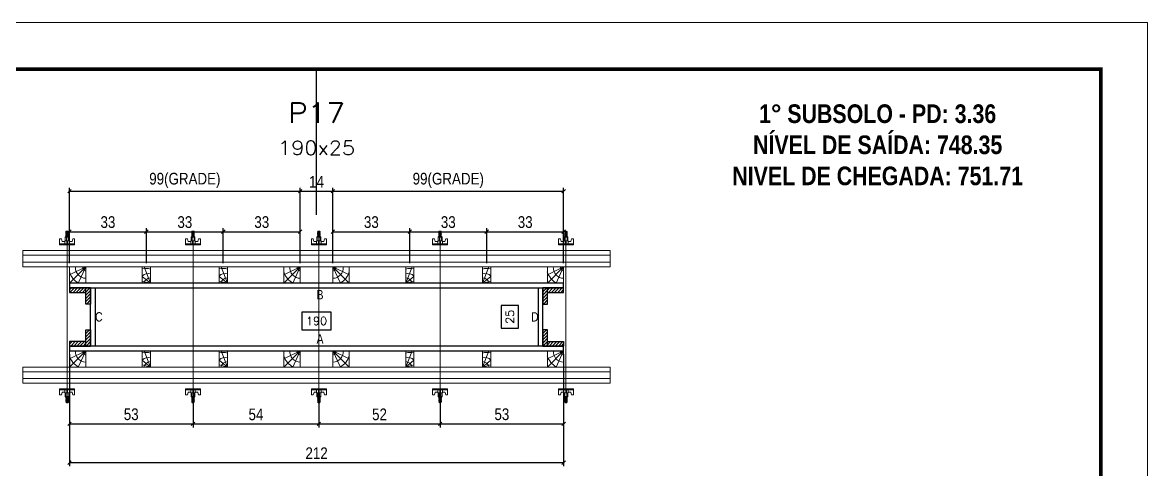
# Model space of a CAD drawing. Header units: millimetres. Extents: x 1945 to 8225, y 304 to 15137.
# Drawn here: x 7260 to 8225, y 6714 to 7097 of the extents above; entities that cross this region are included whole.
import ezdxf
from ezdxf.enums import TextEntityAlignment as Align

# ---------------------------------------------------------------- set-up
doc = ezdxf.new("R2010")
doc.units = ezdxf.units.MM
doc.linetypes.add('DASHED', pattern=[0.75, 0.5, -0.25])
doc.linetypes.add('HIDDEN', pattern=[0.375, 0.25, -0.125])
for name, color, linetype in [('COTA', 241, 'Continuous'), ('NOMENCLATURA', 7, 'Continuous'), ('Painéis', 200, 'Continuous'), ('PONTALETE', 7, 'Continuous'), ('SARRAFO', 251, 'Continuous'), ('Texto de Titulo', 7, 'Continuous'), ('Texto Qtd Sarr', 242, 'Continuous')]:
    doc.layers.add(name, color=color, linetype=linetype)
for name, color, linetype, lineweight in [('Folhas', 255, 'Continuous', 9), ('Hachura', 251, 'Continuous', 9), ('Madeira', 126, 'Continuous', 18), ('Perfil Metálico', 224, 'Continuous', 18), ('SARRAFO DE PRESSAO', 251, 'DASHED', 9), ('Texto Seção', 7, 'Continuous', 15)]:
    doc.layers.add(name, color=color, linetype=linetype, lineweight=lineweight)
doc.styles.add('COTA TECNICA 2X', font='techl___.ttf', dxfattribs={"height": 10})
doc.styles.add('ROMANC', font='techb___.ttf', dxfattribs={"height": 2.5})
doc.styles.add('ROMANS', font='romans.shx')
doc.styles.get("Standard").update_dxf_attribs({"font": 'arial.ttf'})
doc.dimstyles.new('cotax2', dxfattribs={"dimtxt": 10, "dimasz": 3, "dimexe": 3, "dimexo": 3, "dimgap": 3, "dimtad": 1, "dimdec": 1, "dimlfac": 0.5, "dimzin": 12, "dimdsep": 46, "dimtxsty": 'COTA TECNICA 2X', "dimblk1": 'OBLIQUE', "dimblk2": 'OBLIQUE', "dimsah": 1, "dimcen": 0.9, "dimclrd": 256, "dimclre": 256, "dimclrt": 256, "dimadec": 1, "dimazin": 3, "dimtfac": 1, "dimtdec": 1, "dimtmove": 2, "dimatfit": 3, "dimfxl": 1, "dimtolj": 1, "dimtzin": 12, "dimarcsym": 0})
doc.dimstyles.new('SECÇÃO 2', dxfattribs={"dimtxt": 7, "dimasz": 6, "dimexe": 0.18, "dimexo": 2, "dimgap": -4, "dimtad": 3, "dimdec": 1, "dimlfac": 0.5, "dimzin": 12, "dimdsep": 46, "dimtxsty": 'ROMANS', "dimblk": 'ARCHTICK', "dimcen": 0.09, "dimse1": 1, "dimse2": 1, "dimsd1": 1, "dimsd2": 1, "dimclrd": 180, "dimclre": 5, "dimclrt": 1, "dimadec": 0, "dimazin": 3, "dimtfac": 1, "dimtdec": 1, "dimtofl": 0, "dimtmove": 0, "dimatfit": 3, "dimldrblk": 'ARCHTICK', "dimfxl": 1, "dimtolj": 1, "dimtzin": 0, "dimarcsym": 0})
pattern_1 = [(46, (8987.44, 8976.8323), (-1.3703423, 1.3233242), [])]

# ---------------------------------------------------------------- blocks, each defined once
blk = doc.blocks.new('9999999999')
at = {"layer": 'Folhas'}
blk.add_lwpolyline([(98138.98, 34190.21), (99623.98, 34190.21), (99623.98, 35240.21), (98138.98, 35240.21)], close=True, dxfattribs=at)
at = {"layer": 'Folhas', "color": 30, "const_width": 3}
blk.add_lwpolyline([(98213.98, 34230.21), (99583.98, 34230.21), (99583.98, 35200.21), (98213.98, 35200.21)], close=True, dxfattribs=at)
blk = doc.blocks.new('_Oblique')
at = {"color": 0, "linetype": 'ByBlock', "lineweight": -2}
blk.add_line((-0.5, -0.5), (0.5, 0.5), dxfattribs=at)
blk = doc.blocks.new('*D1578')
at = {"layer": 'COTA', "linetype": 'Continuous', "lineweight": -2, "ltscale": 30, "transparency": 16777216}
for p, q in [((7300.44, 6812.63), (7300.44, 6716.63)), ((7724.44, 6812.63), (7724.44, 6716.63)), ((7300.44, 6719.63), (7724.44, 6719.63))]:
    blk.add_line(p, q, dxfattribs=at)
at = {"layer": 'Defpoints', "color": 0, "linetype": 'Continuous', "ltscale": 30, "transparency": 16777216}
for p in [(7300.44, 6815.63), (7724.44, 6815.63), (7724.44, 6719.63)]:
    blk.add_point(p, dxfattribs=at)
at = {"layer": 'COTA', "linetype": 'Continuous', "lineweight": -2, "ltscale": 30, "transparency": 16777216, "xscale": 3, "yscale": 3, "zscale": 3, "rotation": 180}
blk.add_blockref('_Oblique', (7300.44, 6719.63), dxfattribs=at)
at = {"layer": 'COTA', "linetype": 'Continuous', "lineweight": -2, "ltscale": 30, "transparency": 16777216, "xscale": 3, "yscale": 3, "zscale": 3}
blk.add_blockref('_Oblique', (7724.44, 6719.63), dxfattribs=at)
at = {"layer": 'COTA', "linetype": 'Continuous', "ltscale": 30, "transparency": 16777216, "insert": (7512.44, 6727.69), "char_height": 10, "attachment_point": 5, "style": 'COTA TECNICA 2X'}
blk.add_mtext('\\A1;212', dxfattribs=at)
blk = doc.blocks.new('*D1579')
at = {"layer": 'COTA', "color": 180, "lineweight": -2, "transparency": 16777216}
for p, q in [((7524.94, 6848.63), (7499.94, 6848.63)), ((7499.94, 6848.63), (7499.94, 6833.63)), ((7524.94, 6833.63), (7524.94, 6848.63)), ((7499.94, 6833.63), (7524.94, 6833.63))]:
    blk.add_line(p, q, dxfattribs=at)
at = {"layer": 'Defpoints', "color": 0, "transparency": 16777216}
for p in [(7702.44, 6829.63), (7322.44, 6819.63), (7702.44, 6819.63)]:
    blk.add_point(p, dxfattribs=at)
at = {"layer": 'COTA', "color": 1, "transparency": 16777216, "insert": (7512.44, 6841.13), "char_height": 7, "attachment_point": 5, "style": 'ROMANS'}
blk.add_mtext('\\A1;190', dxfattribs=at)
blk = doc.blocks.new('_ArchTick')
at = {"color": 0, "linetype": 'ByBlock', "const_width": 0.15}
blk.add_lwpolyline([(-0.5, -0.5), (0.5, 0.5)], dxfattribs=at)
blk = doc.blocks.new('B1A.E')
at = {"layer": 'Madeira', "linetype": 'ByBlock', "ltscale": 0.05}
for p, q in [((0, 7), (0, 0)), ((0, 7), (0, 0)), ((7, 7), (7, 0)), ((7, 7), (7, 0))]:
    blk.add_line(p, q, dxfattribs=at)
at = {"layer": 'Madeira', "ltscale": 0.05}
for p, q in [((0, 7), (7, 7)), ((7, 7), (0, 0)), ((7, 7), (0, 3.5)), ((7, 7), (3.77, 0)), ((7, 0), (0, 0))]:
    blk.add_line(p, q, dxfattribs=at)
for centre, radius, start, end in [((7.08, 6.57), 4.53, 174.4861, 268.9531), ((7.09, 6.61), 1.41, 163.7819, 266.2825), ((7.54, 7), 7.87, 196.5528, 242.8845)]:
    blk.add_arc(centre, radius, start, end, dxfattribs=at)
blk = doc.blocks.new('B1A.D')
at = {"layer": 'COTA', "linetype": 'ByBlock'}
blk.add_blockref('B1A.E', (-7, 0), dxfattribs=at)
blk = doc.blocks.new('MEIO PONTALETE')
at = {"layer": 'Madeira'}
for q in [(2.71, 7), (3.5, 2.88), (3.5, 0.87)]:
    blk.add_line((0, 0), q, dxfattribs=at)
blk.add_lwpolyline([(0, 0), (3.5, 0), (3.5, 7), (0, 7)], close=True, dxfattribs=at)
for centre, radius, start, end in [((2.04, 0.06), 6.23, 76.4499, 109.0913), ((1.09, 0.9), 3.19, 40.9063, 109.9847), ((-0.21, -0.78), 3.09, 14.6322, 86.0383)]:
    blk.add_arc(centre, radius, start, end, dxfattribs=at)
blk = doc.blocks.new('BLOCK 2')
at = {"layer": 'PONTALETE', "color": 1, "xscale": -2, "yscale": 2, "zscale": 2}
blk.add_blockref('MEIO PONTALETE', (131231.05, 34113.97), dxfattribs=at)
blk = doc.blocks.new('A2')
at = {"layer": 'COTA', "linetype": 'ByBlock'}
blk.add_blockref('BLOCK 2', (-131205.24, -34118.58), dxfattribs=at)
blk = doc.blocks.new('B2A')
at = {"layer": 'COTA', "linetype": 'ByBlock', "xscale": 10, "yscale": 10, "zscale": 10}
blk.add_blockref('A2', (-188.1, 46), dxfattribs=at)
blk = doc.blocks.new('B2A.E')
at = {"layer": 'COTA', "linetype": 'ByBlock', "xscale": 0.05000874370170691, "yscale": 0.05000874370170691, "zscale": 0.05000874370170691}
blk.add_blockref('B2A', (0, 0), dxfattribs=at)
blk = doc.blocks.new('B1B.E')
at = {"layer": 'Madeira', "linetype": 'ByBlock', "ltscale": 0.05}
for p, q in [((0, 0), (0, -7)), ((0, 0), (0, -7)), ((7, 0), (7, -7)), ((7, 0), (7, -7))]:
    blk.add_line(p, q, dxfattribs=at)
at = {"layer": 'Madeira', "ltscale": 0.05}
for p, q in [((0, 0), (7, 0)), ((7, 0), (0, -7)), ((7, 0), (0, -3.5)), ((7, 0), (3.77, -7)), ((7, -7), (0, -7))]:
    blk.add_line(p, q, dxfattribs=at)
for centre, radius, start, end in [((7.08, -0.43), 4.53, 174.4861, 268.9531), ((7.09, -0.39), 1.41, 163.7819, 266.2825), ((7.54, 0), 7.87, 196.5528, 242.8845)]:
    blk.add_arc(centre, radius, start, end, dxfattribs=at)
blk = doc.blocks.new('B1B.D')
at = {"layer": 'Madeira', "linetype": 'ByBlock', "ltscale": 0.05}
for p, q in [((-7, 0), (-7, -7)), ((-7, 0), (-7, -7)), ((0, 0), (0, -7)), ((0, 0), (0, -7))]:
    blk.add_line(p, q, dxfattribs=at)
at = {"layer": 'Madeira', "ltscale": 0.05}
for p, q in [((-7, 0), (0, 0)), ((0, 0), (-7, -7)), ((0, 0), (-7, -3.5)), ((0, 0), (-3.23, -7)), ((0, -7), (-7, -7))]:
    blk.add_line(p, q, dxfattribs=at)
for centre, radius, start, end in [((0.54, 0), 7.87, 196.5528, 242.8845), ((0.08, -0.44), 4.53, 174.4861, 268.9531), ((0.09, -0.39), 1.41, 163.7819, 266.2825)]:
    blk.add_arc(centre, radius, start, end, dxfattribs=at)
blk = doc.blocks.new('*D1590')
at = {"layer": 'COTA', "linetype": 'Continuous', "lineweight": -2, "ltscale": 30, "transparency": 16777216}
for p, q in [((7300.44, 6895.43), (7300.44, 6955.43)), ((7300.44, 6952.43), (7498.44, 6952.43)), ((7498.44, 6890.63), (7498.44, 6955.43))]:
    blk.add_line(p, q, dxfattribs=at)
at = {"layer": 'Defpoints', "color": 0, "linetype": 'Continuous', "ltscale": 30, "transparency": 16777216}
for p in [(7498.44, 6952.43), (7300.44, 6892.43), (7498.44, 6887.63)]:
    blk.add_point(p, dxfattribs=at)
at = {"layer": 'COTA', "linetype": 'Continuous', "lineweight": -2, "ltscale": 30, "transparency": 16777216, "xscale": 3, "yscale": 3, "zscale": 3, "rotation": 180}
blk.add_blockref('_Oblique', (7300.44, 6952.43), dxfattribs=at)
at = {"layer": 'COTA', "linetype": 'Continuous', "lineweight": -2, "ltscale": 30, "transparency": 16777216, "xscale": 3, "yscale": 3, "zscale": 3}
blk.add_blockref('_Oblique', (7498.44, 6952.43), dxfattribs=at)
at = {"layer": 'COTA', "linetype": 'Continuous', "ltscale": 30, "transparency": 16777216, "insert": (7399.44, 6961.65), "char_height": 10, "attachment_point": 5, "style": 'COTA TECNICA 2X'}
blk.add_mtext('\\A1;99(GRADE)', dxfattribs=at)
blk = doc.blocks.new('B2B.E')
at = {"layer": 'COTA', "linetype": 'ByBlock'}
blk.add_blockref('B2A.E', (0, -7), dxfattribs=at)
blk = doc.blocks.new('*D1591')
at = {"layer": 'COTA', "linetype": 'Continuous', "lineweight": -2, "ltscale": 30, "transparency": 16777216}
for p, q in [((7300.44, 6890.63), (7300.44, 6920.63)), ((7366.44, 6890.63), (7366.44, 6920.63)), ((7300.44, 6917.63), (7366.44, 6917.63))]:
    blk.add_line(p, q, dxfattribs=at)
at = {"layer": 'Defpoints', "color": 0, "linetype": 'Continuous', "ltscale": 30, "transparency": 16777216}
for p in [(7366.44, 6917.63), (7300.44, 6887.63), (7366.44, 6887.63)]:
    blk.add_point(p, dxfattribs=at)
at = {"layer": 'COTA', "linetype": 'Continuous', "lineweight": -2, "ltscale": 30, "transparency": 16777216, "xscale": 3, "yscale": 3, "zscale": 3, "rotation": 180}
blk.add_blockref('_Oblique', (7300.44, 6917.63), dxfattribs=at)
at = {"layer": 'COTA', "linetype": 'Continuous', "lineweight": -2, "ltscale": 30, "transparency": 16777216, "xscale": 3, "yscale": 3, "zscale": 3}
blk.add_blockref('_Oblique', (7366.44, 6917.63), dxfattribs=at)
at = {"layer": 'COTA', "linetype": 'Continuous', "ltscale": 30, "transparency": 16777216, "insert": (7333.44, 6925.85), "char_height": 10, "attachment_point": 5, "style": 'COTA TECNICA 2X'}
blk.add_mtext('\\A1;33', dxfattribs=at)
blk = doc.blocks.new('*D1592')
at = {"layer": 'COTA', "linetype": 'Continuous', "lineweight": -2, "ltscale": 30, "transparency": 16777216}
for p, q in [((7366.44, 6890.63), (7366.44, 6920.63)), ((7432.44, 6890.63), (7432.44, 6920.63)), ((7366.44, 6917.63), (7432.44, 6917.63))]:
    blk.add_line(p, q, dxfattribs=at)
at = {"layer": 'Defpoints', "color": 0, "linetype": 'Continuous', "ltscale": 30, "transparency": 16777216}
for p in [(7432.44, 6917.63), (7366.44, 6887.63), (7432.44, 6887.63)]:
    blk.add_point(p, dxfattribs=at)
at = {"layer": 'COTA', "linetype": 'Continuous', "lineweight": -2, "ltscale": 30, "transparency": 16777216, "xscale": 3, "yscale": 3, "zscale": 3, "rotation": 180}
blk.add_blockref('_Oblique', (7366.44, 6917.63), dxfattribs=at)
at = {"layer": 'COTA', "linetype": 'Continuous', "lineweight": -2, "ltscale": 30, "transparency": 16777216, "xscale": 3, "yscale": 3, "zscale": 3}
blk.add_blockref('_Oblique', (7432.44, 6917.63), dxfattribs=at)
at = {"layer": 'COTA', "linetype": 'Continuous', "ltscale": 30, "transparency": 16777216, "insert": (7399.44, 6925.85), "char_height": 10, "attachment_point": 5, "style": 'COTA TECNICA 2X'}
blk.add_mtext('\\A1;33', dxfattribs=at)
blk = doc.blocks.new('*D1593')
at = {"layer": 'COTA', "linetype": 'Continuous', "lineweight": -2, "ltscale": 30, "transparency": 16777216}
for p, q in [((7498.44, 6890.63), (7498.44, 6955.43)), ((7498.44, 6952.43), (7526.44, 6952.43)), ((7526.44, 6890.63), (7526.44, 6955.43))]:
    blk.add_line(p, q, dxfattribs=at)
at = {"layer": 'Defpoints', "color": 0, "linetype": 'Continuous', "ltscale": 30, "transparency": 16777216}
for p in [(7526.44, 6952.43), (7498.44, 6887.63), (7526.44, 6887.63)]:
    blk.add_point(p, dxfattribs=at)
at = {"layer": 'COTA', "linetype": 'Continuous', "lineweight": -2, "ltscale": 30, "transparency": 16777216, "xscale": 3, "yscale": 3, "zscale": 3, "rotation": 180}
blk.add_blockref('_Oblique', (7498.44, 6952.43), dxfattribs=at)
at = {"layer": 'COTA', "linetype": 'Continuous', "lineweight": -2, "ltscale": 30, "transparency": 16777216, "xscale": 3, "yscale": 3, "zscale": 3}
blk.add_blockref('_Oblique', (7526.44, 6952.43), dxfattribs=at)
at = {"layer": 'COTA', "linetype": 'Continuous', "ltscale": 30, "transparency": 16777216, "insert": (7512.44, 6960.51), "char_height": 10, "attachment_point": 5, "style": 'COTA TECNICA 2X'}
blk.add_mtext('\\A1;14', dxfattribs=at)
blk = doc.blocks.new('*D1594')
at = {"layer": 'COTA', "linetype": 'Continuous', "lineweight": -2, "ltscale": 30, "transparency": 16777216}
for p, q in [((7526.44, 6890.63), (7526.44, 6955.43)), ((7526.44, 6952.43), (7724.44, 6952.43)), ((7724.44, 6895.43), (7724.44, 6955.43))]:
    blk.add_line(p, q, dxfattribs=at)
at = {"layer": 'Defpoints', "color": 0, "linetype": 'Continuous', "ltscale": 30, "transparency": 16777216}
for p in [(7724.44, 6952.43), (7724.44, 6892.43), (7526.44, 6887.63)]:
    blk.add_point(p, dxfattribs=at)
at = {"layer": 'COTA', "linetype": 'Continuous', "lineweight": -2, "ltscale": 30, "transparency": 16777216, "xscale": 3, "yscale": 3, "zscale": 3, "rotation": 180}
blk.add_blockref('_Oblique', (7526.44, 6952.43), dxfattribs=at)
at = {"layer": 'COTA', "linetype": 'Continuous', "lineweight": -2, "ltscale": 30, "transparency": 16777216, "xscale": 3, "yscale": 3, "zscale": 3}
blk.add_blockref('_Oblique', (7724.44, 6952.43), dxfattribs=at)
at = {"layer": 'COTA', "linetype": 'Continuous', "ltscale": 30, "transparency": 16777216, "insert": (7625.44, 6961.65), "char_height": 10, "attachment_point": 5, "style": 'COTA TECNICA 2X'}
blk.add_mtext('\\A1;99(GRADE)', dxfattribs=at)
blk = doc.blocks.new('C')
at = {"layer": 'Hachura', "color": 0}
for p, q in [((0, 3.22), (0, -3.22)), ((0.45, 3.22), (0, 3.22)), ((0.46, 3.16), (0, 3.16)), ((0.46, 3.05), (0, 3.05)), ((0.46, 2.88), (0, 2.88)), ((0, 2.75), (0, -1.16)), ((0.46, 2.65), (0, 2.65)), ((0.46, 2.23), (0, 2.23)), ((0.46, 1.51), (0, 1.51)), ((0.39, 0.49), (0.17, 0.49)), ((0.45, -3.23), (0.45, 3.22)), ((0.45, 3.22), (2.58, 3.22)), ((1.74, 0.97), (0.45, 0.97)), ((1.45, 0.1), (0.45, 0.1)), ((1.35, 1.94), (1.35, 0.96)), ((2.58, 2.39), (1.47, 2.09)), ((1.74, -0.97), (1.74, 0.97)), ((1.74, 0.97), (1.74, 0.84)), ((1.74, 0.97), (1.74, 0.84)), ((1.74, 0.84), (3.35, 0.84)), ((3.35, 0.45), (1.74, 0.45)), ((2.58, 3.22), (2.58, 2.39)), ((3.32, 0.84), (3.32, -0.84)), ((3.35, 0.84), (3.35, -0.84)), ((3.68, 0.45), (3.35, 0.45)), ((3.84, -0.52), (3.35, 0.45)), ((3.35, 0.06), (3.67, -0.57)), ((3.68, 0.45), (4.16, -0.52)), ((3.72, 0.5), (4.25, -0.57)), ((4.37, -0.55), (3.83, 0.53)), ((4.15, 0.45), (3.93, 0.45)), ((4.42, -0.52), (3.93, 0.45)), ((4.15, 0.45), (4.26, 0.45)), ((4.26, 0.45), (4.74, -0.52)), ((4.3, 0.5), (4.83, -0.57)), ((4.95, -0.55), (4.41, 0.53)), ((4.51, 0.45), (4.84, 0.45)), ((5, -0.52), (4.51, 0.45)), ((4.84, 0.45), (5.32, -0.52)), ((4.88, 0.5), (5.41, -0.57)), ((5.53, -0.55), (4.99, 0.53)), ((5.58, -0.52), (5.09, 0.45)), ((5.42, 0.45), (5.09, 0.45)), ((5.58, -0.52), (5.09, 0.45)), ((5.42, 0.45), (5.74, -0.19)), ((5.46, 0.5), (5.74, -0.07)), ((5.74, 0.19), (5.57, 0.53)), ((5.74, 0.32), (5.68, 0.45)), ((5.68, 0.45), (5.74, 0.45)), ((5.74, 0.45), (5.9, 0.29)), ((5.74, 0.45), (5.74, -0.52)), ((5.9, -0.36), (5.9, 0.29)), ((0.45, 0), (0, 0)), ((0.46, -1.52), (0, -1.52)), ((0.46, -2.23), (0, -2.23)), ((0.46, -2.65), (0, -2.65)), ((0.46, -2.88), (0, -2.88)), ((0.46, -3.05), (0, -3.05)), ((0.46, -3.16), (0, -3.16)), ((0, -3.22), (2.57, -3.22)), ((0.08, -0.48), (0.29, -0.48)), ((0.29, -0.48), (0.4, -0.48)), ((0.45, 0), (0.45, -0.97)), ((0.45, -0.16), (1.45, -0.16)), ((0.45, -0.65), (0.45, -0.32)), ((0.45, -3.23), (0.45, -0.65)), ((0.45, -0.97), (1.74, -0.97)), ((1.35, -1.94), (1.35, -0.97)), ((2.58, -2.39), (1.47, -2.1)), ((3.35, -0.32), (1.74, -0.32)), ((3.35, -0.84), (1.74, -0.84)), ((2.58, -3.23), (2.58, -2.39)), ((3.35, -0.07), (3.58, -0.52)), ((3.35, -0.52), (3.58, -0.52)), ((3.84, -0.52), (4.16, -0.52)), ((4.42, -0.52), (4.74, -0.52)), ((4.63, -0.52), (4.74, -0.52)), ((5, -0.52), (5.32, -0.52)), ((5.58, -0.52), (5.74, -0.52)), ((5.74, -0.52), (5.9, -0.36)), ((5.74, -0.52), (5.74, -0.52))]:
    blk.add_line(p, q, dxfattribs=at)
for centre, radius, start, end in [((1.52, 1.94), 0.161, 104.7436, 180), ((1.44, -0.03), 0.129, 272.695, 87.305), ((3.81, 0.39), 0.143, 25.5688, 154.4312), ((4.39, 0.39), 0.143, 25.5688, 154.4312), ((4.97, 0.39), 0.143, 25.5688, 154.4312), ((5.55, 0.39), 0.143, 25.5688, 154.4312), ((0.17, -0.37), 0.174, 221.744, 317.8592), ((1.52, -1.94), 0.161, 180, 255.2564), ((3.71, -0.4), 0.174, 222.1408, 318.256), ((4.29, -0.4), 0.174, 222.1408, 318.256), ((4.87, -0.4), 0.174, 222.1408, 318.256), ((5.45, -0.4), 0.174, 222.1408, 318.256), ((5.61, -0.4), 0.174, 317.8592, 318.256)]:
    blk.add_arc(centre, radius, start, end, dxfattribs=at)
blk = doc.blocks.new('PAR.CIM')
at = {"layer": 'Hachura', "linetype": 'Continuous', "xscale": -1, "rotation": 270}
blk.add_blockref('C', (0, 0), dxfattribs=at)
blk = doc.blocks.new('PAR.BAI')
at = {"layer": 'Hachura', "linetype": 'Continuous', "xscale": -1, "rotation": 90}
blk.add_blockref('C', (0, 0), dxfattribs=at)
blk = doc.blocks.new('*D1595')
at = {"layer": 'COTA', "linetype": 'Continuous', "lineweight": -2, "ltscale": 30, "transparency": 16777216}
for p, q in [((7300.44, 6781.92), (7300.44, 6749.83)), ((7406.44, 6779.83), (7406.44, 6749.83)), ((7300.44, 6752.83), (7406.44, 6752.83))]:
    blk.add_line(p, q, dxfattribs=at)
at = {"layer": 'Defpoints', "color": 0, "linetype": 'Continuous', "ltscale": 30, "transparency": 16777216}
for p in [(7300.44, 6784.92), (7406.44, 6782.83), (7406.44, 6752.83)]:
    blk.add_point(p, dxfattribs=at)
at = {"layer": 'COTA', "linetype": 'Continuous', "lineweight": -2, "ltscale": 30, "transparency": 16777216, "xscale": 3, "yscale": 3, "zscale": 3, "rotation": 180}
blk.add_blockref('_Oblique', (7300.44, 6752.83), dxfattribs=at)
at = {"layer": 'COTA', "linetype": 'Continuous', "lineweight": -2, "ltscale": 30, "transparency": 16777216, "xscale": 3, "yscale": 3, "zscale": 3}
blk.add_blockref('_Oblique', (7406.44, 6752.83), dxfattribs=at)
at = {"layer": 'COTA', "linetype": 'Continuous', "ltscale": 30, "transparency": 16777216, "insert": (7353.44, 6761.05), "char_height": 10, "attachment_point": 5, "style": 'COTA TECNICA 2X'}
blk.add_mtext('\\A1;53', dxfattribs=at)
blk = doc.blocks.new('*D1596')
at = {"layer": 'COTA', "linetype": 'Continuous', "lineweight": -2, "ltscale": 30, "transparency": 16777216}
for p, q in [((7406.44, 6779.83), (7406.44, 6749.83)), ((7514.44, 6779.83), (7514.44, 6749.83)), ((7406.44, 6752.83), (7514.44, 6752.83))]:
    blk.add_line(p, q, dxfattribs=at)
at = {"layer": 'Defpoints', "color": 0, "linetype": 'Continuous', "ltscale": 30, "transparency": 16777216}
for p in [(7406.44, 6782.83), (7514.44, 6782.83), (7514.44, 6752.83)]:
    blk.add_point(p, dxfattribs=at)
at = {"layer": 'COTA', "linetype": 'Continuous', "lineweight": -2, "ltscale": 30, "transparency": 16777216, "xscale": 3, "yscale": 3, "zscale": 3, "rotation": 180}
blk.add_blockref('_Oblique', (7406.44, 6752.83), dxfattribs=at)
at = {"layer": 'COTA', "linetype": 'Continuous', "lineweight": -2, "ltscale": 30, "transparency": 16777216, "xscale": 3, "yscale": 3, "zscale": 3}
blk.add_blockref('_Oblique', (7514.44, 6752.83), dxfattribs=at)
at = {"layer": 'COTA', "linetype": 'Continuous', "ltscale": 30, "transparency": 16777216, "insert": (7460.44, 6760.94), "char_height": 10, "attachment_point": 5, "style": 'COTA TECNICA 2X'}
blk.add_mtext('\\A1;54', dxfattribs=at)
blk = doc.blocks.new('*D1597')
at = {"layer": 'COTA', "linetype": 'Continuous', "lineweight": -2, "ltscale": 30, "transparency": 16777216}
for p, q in [((7514.44, 6779.83), (7514.44, 6749.83)), ((7618.44, 6779.83), (7618.44, 6749.83)), ((7514.44, 6752.83), (7618.44, 6752.83))]:
    blk.add_line(p, q, dxfattribs=at)
at = {"layer": 'Defpoints', "color": 0, "linetype": 'Continuous', "ltscale": 30, "transparency": 16777216}
for p in [(7514.44, 6782.83), (7618.44, 6782.83), (7618.44, 6752.83)]:
    blk.add_point(p, dxfattribs=at)
at = {"layer": 'COTA', "linetype": 'Continuous', "lineweight": -2, "ltscale": 30, "transparency": 16777216, "xscale": 3, "yscale": 3, "zscale": 3, "rotation": 180}
blk.add_blockref('_Oblique', (7514.44, 6752.83), dxfattribs=at)
at = {"layer": 'COTA', "linetype": 'Continuous', "lineweight": -2, "ltscale": 30, "transparency": 16777216, "xscale": 3, "yscale": 3, "zscale": 3}
blk.add_blockref('_Oblique', (7618.44, 6752.83), dxfattribs=at)
at = {"layer": 'COTA', "linetype": 'Continuous', "ltscale": 30, "transparency": 16777216, "insert": (7566.44, 6760.94), "char_height": 10, "attachment_point": 5, "style": 'COTA TECNICA 2X'}
blk.add_mtext('\\A1;52', dxfattribs=at)
blk = doc.blocks.new('*D1598')
at = {"layer": 'COTA', "linetype": 'Continuous', "lineweight": -2, "ltscale": 30, "transparency": 16777216}
for p, q in [((7618.44, 6779.83), (7618.44, 6749.83)), ((7724.44, 6782.18), (7724.44, 6749.83)), ((7618.44, 6752.83), (7724.44, 6752.83))]:
    blk.add_line(p, q, dxfattribs=at)
at = {"layer": 'Defpoints', "color": 0, "linetype": 'Continuous', "ltscale": 30, "transparency": 16777216}
for p in [(7618.44, 6782.83), (7724.44, 6785.18), (7724.44, 6752.83)]:
    blk.add_point(p, dxfattribs=at)
at = {"layer": 'COTA', "linetype": 'Continuous', "lineweight": -2, "ltscale": 30, "transparency": 16777216, "xscale": 3, "yscale": 3, "zscale": 3, "rotation": 180}
blk.add_blockref('_Oblique', (7618.44, 6752.83), dxfattribs=at)
at = {"layer": 'COTA', "linetype": 'Continuous', "lineweight": -2, "ltscale": 30, "transparency": 16777216, "xscale": 3, "yscale": 3, "zscale": 3}
blk.add_blockref('_Oblique', (7724.44, 6752.83), dxfattribs=at)
at = {"layer": 'COTA', "linetype": 'Continuous', "ltscale": 30, "transparency": 16777216, "insert": (7671.44, 6761.05), "char_height": 10, "attachment_point": 5, "style": 'COTA TECNICA 2X'}
blk.add_mtext('\\A1;53', dxfattribs=at)
blk = doc.blocks.new('*D1265')
at = {"layer": 'COTA', "color": 180, "lineweight": -2, "transparency": 16777216}
for p, q in [((7685.81, 6854.3), (7670.81, 6854.3)), ((7670.81, 6854.3), (7670.81, 6834.97)), ((7685.81, 6834.97), (7685.81, 6854.3)), ((7670.81, 6834.97), (7685.81, 6834.97))]:
    blk.add_line(p, q, dxfattribs=at)
at = {"layer": 'Defpoints', "color": 0, "transparency": 16777216}
for p in [(7689.81, 6869.63), (7702.44, 6869.63), (7702.44, 6819.63)]:
    blk.add_point(p, dxfattribs=at)
at = {"layer": 'COTA', "color": 1, "transparency": 16777216, "insert": (7678.31, 6844.63), "char_height": 7, "attachment_point": 5, "rotation": 90, "style": 'ROMANS'}
blk.add_mtext('\\A1;25', dxfattribs=at)
blk = doc.blocks.new('titulo1')
at = {"layer": 'Defpoints', "color": 252, "linetype": 'HIDDEN', "ltscale": 2}
blk.add_line((0, 0), (0, 125), dxfattribs=at)
at = {"layer": 'Defpoints', "style": 'ROMANS', "oblique": 15}
blk.add_attdef('FOLHA', text='', height=10, dxfattribs=at).set_placement((0, 15.58), align=Align.MIDDLE_CENTER)
at = {"layer": 'Texto Qtd Sarr', "color": 3, "style": 'ROMANS', "oblique": 15}
for tag, height, p in [('TITULO', 17, (0, 71.45)), ('SEÇÃO', 12, (0, 41.55))]:
    blk.add_attdef(tag, text='', height=height, dxfattribs=at).set_placement(p, align=Align.MIDDLE_CENTER)
blk = doc.blocks.new('*D1887')
at = {"layer": 'COTA', "linetype": 'Continuous', "lineweight": -2, "ltscale": 30, "transparency": 16777216}
for p, q in [((7432.44, 6890.63), (7432.44, 6920.63)), ((7498.44, 6890.63), (7498.44, 6920.63)), ((7432.44, 6917.63), (7498.44, 6917.63))]:
    blk.add_line(p, q, dxfattribs=at)
at = {"layer": 'Defpoints', "color": 0, "linetype": 'Continuous', "ltscale": 30, "transparency": 16777216}
for p in [(7498.44, 6917.63), (7432.44, 6887.63), (7498.44, 6887.63)]:
    blk.add_point(p, dxfattribs=at)
at = {"layer": 'COTA', "linetype": 'Continuous', "lineweight": -2, "ltscale": 30, "transparency": 16777216, "xscale": 3, "yscale": 3, "zscale": 3, "rotation": 180}
blk.add_blockref('_Oblique', (7432.44, 6917.63), dxfattribs=at)
at = {"layer": 'COTA', "linetype": 'Continuous', "lineweight": -2, "ltscale": 30, "transparency": 16777216, "xscale": 3, "yscale": 3, "zscale": 3}
blk.add_blockref('_Oblique', (7498.44, 6917.63), dxfattribs=at)
at = {"layer": 'COTA', "linetype": 'Continuous', "ltscale": 30, "transparency": 16777216, "insert": (7465.44, 6925.85), "char_height": 10, "attachment_point": 5, "style": 'COTA TECNICA 2X'}
blk.add_mtext('\\A1;33', dxfattribs=at)
blk = doc.blocks.new('*D1888')
at = {"layer": 'COTA', "linetype": 'Continuous', "lineweight": -2, "ltscale": 30, "transparency": 16777216}
for p, q in [((7526.44, 6890.63), (7526.44, 6920.63)), ((7592.44, 6890.63), (7592.44, 6920.63)), ((7526.44, 6917.63), (7592.44, 6917.63))]:
    blk.add_line(p, q, dxfattribs=at)
at = {"layer": 'Defpoints', "color": 0, "linetype": 'Continuous', "ltscale": 30, "transparency": 16777216}
for p in [(7592.44, 6917.63), (7526.44, 6887.63), (7592.44, 6887.63)]:
    blk.add_point(p, dxfattribs=at)
at = {"layer": 'COTA', "linetype": 'Continuous', "lineweight": -2, "ltscale": 30, "transparency": 16777216, "xscale": 3, "yscale": 3, "zscale": 3, "rotation": 180}
blk.add_blockref('_Oblique', (7526.44, 6917.63), dxfattribs=at)
at = {"layer": 'COTA', "linetype": 'Continuous', "lineweight": -2, "ltscale": 30, "transparency": 16777216, "xscale": 3, "yscale": 3, "zscale": 3}
blk.add_blockref('_Oblique', (7592.44, 6917.63), dxfattribs=at)
at = {"layer": 'COTA', "linetype": 'Continuous', "ltscale": 30, "transparency": 16777216, "insert": (7559.44, 6925.85), "char_height": 10, "attachment_point": 5, "style": 'COTA TECNICA 2X'}
blk.add_mtext('\\A1;33', dxfattribs=at)
blk = doc.blocks.new('*D1889')
at = {"layer": 'COTA', "linetype": 'Continuous', "lineweight": -2, "ltscale": 30, "transparency": 16777216}
for p, q in [((7592.44, 6890.63), (7592.44, 6920.63)), ((7658.44, 6890.63), (7658.44, 6920.63)), ((7592.44, 6917.63), (7658.44, 6917.63))]:
    blk.add_line(p, q, dxfattribs=at)
at = {"layer": 'Defpoints', "color": 0, "linetype": 'Continuous', "ltscale": 30, "transparency": 16777216}
for p in [(7658.44, 6917.63), (7592.44, 6887.63), (7658.44, 6887.63)]:
    blk.add_point(p, dxfattribs=at)
at = {"layer": 'COTA', "linetype": 'Continuous', "lineweight": -2, "ltscale": 30, "transparency": 16777216, "xscale": 3, "yscale": 3, "zscale": 3, "rotation": 180}
blk.add_blockref('_Oblique', (7592.44, 6917.63), dxfattribs=at)
at = {"layer": 'COTA', "linetype": 'Continuous', "lineweight": -2, "ltscale": 30, "transparency": 16777216, "xscale": 3, "yscale": 3, "zscale": 3}
blk.add_blockref('_Oblique', (7658.44, 6917.63), dxfattribs=at)
at = {"layer": 'COTA', "linetype": 'Continuous', "ltscale": 30, "transparency": 16777216, "insert": (7625.44, 6925.85), "char_height": 10, "attachment_point": 5, "style": 'COTA TECNICA 2X'}
blk.add_mtext('\\A1;33', dxfattribs=at)
blk = doc.blocks.new('*D1890')
at = {"layer": 'COTA', "linetype": 'Continuous', "lineweight": -2, "ltscale": 30, "transparency": 16777216}
for p, q in [((7658.44, 6890.63), (7658.44, 6920.63)), ((7724.44, 6890.63), (7724.44, 6920.63)), ((7658.44, 6917.63), (7724.44, 6917.63))]:
    blk.add_line(p, q, dxfattribs=at)
at = {"layer": 'Defpoints', "color": 0, "linetype": 'Continuous', "ltscale": 30, "transparency": 16777216}
for p in [(7724.44, 6917.63), (7658.44, 6887.63), (7724.44, 6887.63)]:
    blk.add_point(p, dxfattribs=at)
at = {"layer": 'COTA', "linetype": 'Continuous', "lineweight": -2, "ltscale": 30, "transparency": 16777216, "xscale": 3, "yscale": 3, "zscale": 3, "rotation": 180}
blk.add_blockref('_Oblique', (7658.44, 6917.63), dxfattribs=at)
at = {"layer": 'COTA', "linetype": 'Continuous', "lineweight": -2, "ltscale": 30, "transparency": 16777216, "xscale": 3, "yscale": 3, "zscale": 3}
blk.add_blockref('_Oblique', (7724.44, 6917.63), dxfattribs=at)
at = {"layer": 'COTA', "linetype": 'Continuous', "ltscale": 30, "transparency": 16777216, "insert": (7691.44, 6925.85), "char_height": 10, "attachment_point": 5, "style": 'COTA TECNICA 2X'}
blk.add_mtext('\\A1;33', dxfattribs=at)

msp = doc.modelspace()

# ---------------------------------------------------------------- hatches: boundary and pattern name
at = {"layer": 'SARRAFO', "linetype": 'Continuous', "ltscale": 30}
h = msp.add_hatch(dxfattribs=at)
h.set_pattern_fill('ANSI31', color=256, scale=0.6, angle=1)
h.set_pattern_definition(pattern_1)
h.paths.add_polyline_path([(7314.44, 6869.63), (7300.44, 6869.63), (7300.44, 6865.63), (7314.44, 6865.63)])
h = msp.add_hatch(dxfattribs=at)
h.set_pattern_fill('ANSI31', color=256, scale=0.6, angle=1)
h.set_pattern_definition(pattern_1)
h.paths.add_polyline_path([(7318.44, 6869.63), (7314.44, 6869.63), (7314.44, 6855.63), (7318.44, 6855.63)])
h = msp.add_hatch(dxfattribs=at)
h.set_pattern_fill('ANSI31', color=256, scale=0.6, angle=1)
h.set_pattern_definition(pattern_1)
h.paths.add_polyline_path([(7710.44, 6869.63), (7706.44, 6869.63), (7706.44, 6855.63), (7710.44, 6855.63)])
h = msp.add_hatch(dxfattribs=at)
h.set_pattern_fill('ANSI31', color=256, scale=0.6, angle=1)
h.set_pattern_definition(pattern_1)
h.paths.add_polyline_path([(7724.44, 6869.63), (7710.44, 6869.63), (7710.44, 6865.63), (7724.44, 6865.63)])
h = msp.add_hatch(dxfattribs=at)
h.set_pattern_fill('ANSI31', color=256, scale=0.6, angle=1)
h.set_pattern_definition(pattern_1)
h.paths.add_polyline_path([(7318.44, 6833.63), (7314.44, 6833.63), (7314.44, 6819.63), (7318.44, 6819.63)])
h = msp.add_hatch(dxfattribs=at)
h.set_pattern_fill('ANSI31', color=256, scale=0.6, angle=1)
h.set_pattern_definition(pattern_1)
h.paths.add_polyline_path([(7710.44, 6833.63), (7706.44, 6833.63), (7706.44, 6819.63), (7710.44, 6819.63)])
h = msp.add_hatch(dxfattribs=at)
h.set_pattern_fill('ANSI31', color=256, scale=0.6, angle=1)
h.set_pattern_definition(pattern_1)
h.paths.add_polyline_path([(7314.44, 6823.63), (7300.44, 6823.63), (7300.44, 6819.63), (7314.44, 6819.63)])
h = msp.add_hatch(dxfattribs=at)
h.set_pattern_fill('ANSI31', color=256, scale=0.6, angle=1)
h.set_pattern_definition(pattern_1)
h.paths.add_polyline_path([(7724.44, 6823.63), (7710.44, 6823.63), (7710.44, 6819.63), (7724.44, 6819.63)])

# ---------------------------------------------------------------- linework, layer by layer
at = {"layer": 'Hachura', "linetype": 'Continuous', "ltscale": 30}
for points in [[(7298.44, 6782.83), (7298.44, 6906.43)], [(7406.44, 6782.83), (7406.44, 6906.43)], [(7514.44, 6782.83), (7514.44, 6906.43)], [(7618.44, 6906.43), (7618.44, 6782.83)], [(7726.44, 6906.43), (7726.44, 6782.83)]]:
    msp.add_lwpolyline(points, dxfattribs=at)
at = {"layer": 'Painéis', "linetype": 'Continuous', "ltscale": 30}
for points in [[(7300.44, 6869.63), (7724.44, 6869.63), (7724.44, 6873.63), (7300.44, 6873.63)], [(7300.44, 6815.63), (7724.44, 6815.63), (7724.44, 6819.63), (7300.44, 6819.63)]]:
    msp.add_lwpolyline(points, close=True, dxfattribs=at)
for points in [[(7318.44, 6819.63), (7318.44, 6869.63)], [(7322.44, 6869.63), (7322.44, 6819.63)], [(7702.44, 6869.63), (7702.44, 6819.63)], [(7706.44, 6819.63), (7706.44, 6869.63)]]:
    msp.add_lwpolyline(points, dxfattribs=at)
at = {"layer": 'Perfil Metálico', "linetype": 'Continuous', "ltscale": 30}
for points in [[(7260.44, 6887.63), (7764.44, 6887.63), (7764.44, 6901.63), (7260.44, 6901.63)], [(7260.44, 6801.63), (7764.44, 6801.63), (7764.44, 6787.63), (7260.44, 6787.63)]]:
    msp.add_lwpolyline(points, close=True, dxfattribs=at)
for points in [[(7764.44, 6897.63), (7260.44, 6897.63)], [(7260.44, 6891.63), (7764.44, 6891.63)], [(7260.44, 6797.63), (7764.44, 6797.63)], [(7764.44, 6791.63), (7260.44, 6791.63)]]:
    msp.add_lwpolyline(points, dxfattribs=at)
at = {"layer": 'SARRAFO', "linetype": 'Continuous', "ltscale": 30}
msp.add_line((7706.44, 6819.63), (7724.44, 6819.63), dxfattribs=at)
for points in [[(7318.44, 6869.63), (7300.44, 6869.63), (7300.44, 6865.63), (7314.44, 6865.63)], [(7318.44, 6869.63), (7318.44, 6855.63), (7314.44, 6855.63), (7314.44, 6869.63)], [(7724.44, 6869.63), (7706.44, 6869.63), (7706.44, 6855.63), (7710.44, 6855.63), (7710.44, 6869.63)], [(7710.44, 6865.63), (7724.44, 6865.63), (7724.44, 6869.63)], [(7314.44, 6819.63), (7314.44, 6833.63), (7318.44, 6833.63), (7318.44, 6819.63)], [(7710.44, 6819.63), (7710.44, 6833.63), (7706.44, 6833.63), (7706.44, 6819.63)], [(7314.44, 6823.63), (7300.44, 6823.63), (7300.44, 6819.63), (7318.44, 6819.63)], [(7710.44, 6823.63), (7724.44, 6823.63), (7724.44, 6819.63)]]:
    msp.add_lwpolyline(points, dxfattribs=at)

# ---------------------------------------------------------------- block references
at = {"layer": 'Hachura', "linetype": 'Continuous', "ltscale": 30, "xscale": 2, "yscale": 2, "zscale": 2}
for name, p in [('PAR.CIM', (7298.44, 6906.43)), ('PAR.CIM', (7406.44, 6906.43)), ('PAR.CIM', (7514.44, 6906.43)), ('PAR.CIM', (7618.44, 6906.43)), ('PAR.CIM', (7726.44, 6906.43)), ('PAR.BAI', (7298.44, 6782.83)), ('PAR.BAI', (7406.44, 6782.83)), ('PAR.BAI', (7514.44, 6782.83)), ('PAR.BAI', (7618.44, 6782.83)), ('PAR.BAI', (7726.44, 6782.83))]:
    msp.add_blockref(name, p, dxfattribs=at)
at = {"layer": 'Madeira', "linetype": 'Continuous', "ltscale": 30, "yscale": 2, "zscale": 2}
for name, p, xscale in [('B1B.E', (7300.44, 6887.63), 2), ('B2B.E', (7362.94, 6887.63), 2), ('B2B.E', (7428.94, 6887.63), 2), ('B1B.D', (7498.44, 6887.63), 2), ('B1B.D', (7526.44, 6887.63), -2), ('B2B.E', (7595.94, 6887.63), -2), ('B2B.E', (7661.94, 6887.63), -2), ('B1B.D', (7724.44, 6887.63), 2), ('B1A.E', (7300.44, 6801.63), 2), ('B2A.E', (7362.94, 6801.63), 2), ('B2A.E', (7428.94, 6801.63), 2), ('B1A.D', (7498.44, 6801.63), 2), ('B1A.D', (7526.44, 6801.63), -2), ('B2A.E', (7595.94, 6801.63), -2), ('B2A.E', (7661.94, 6801.63), -2), ('B1A.D', (7724.44, 6801.63), 2)]:
    msp.add_blockref(name, p, dxfattribs=dict(at, xscale=xscale))
at = {"layer": 'SARRAFO DE PRESSAO', "color": 6, "linetype": 'ByBlock'}
msp.add_blockref('9999999999', (-91398.62, -28143.12), dxfattribs=at)
at = {"layer": 'Texto Seção'}
ref = msp.add_blockref('titulo1', (7512.44, 6932.08), dxfattribs=at)
ref.add_attrib('TITULO', 'P17', dxfattribs={"layer": 'Texto de Titulo', "color": 7, "height": 17, "style": 'ROMANS', "width": 1.1}).set_placement((7512.44, 7019.58), align=Align.MIDDLE_CENTER)
ref.add_attrib('SEÇÃO', '190x25', dxfattribs={"layer": 'Texto de Titulo', "color": 7, "height": 12, "style": 'ROMANS', "width": 1.1}).set_placement((7512.44, 6989.58), align=Align.MIDDLE_CENTER)

# ---------------------------------------------------------------- texts
at = {"layer": 'NOMENCLATURA', "linetype": 'Continuous', "ltscale": 30, "width": 0.8}
for s, p in [('B', (7512.44, 6859.63)), ('C', (7322.44, 6840.63)), ('D', (7696.44, 6840.63)), ('A', (7512.44, 6821.63))]:
    msp.add_text(s, height=8, dxfattribs=at).set_placement(p)
at = {"layer": 'NOMENCLATURA', "color": 2, "insert": (7993.85, 7026.88), "char_height": 16, "attachment_point": 2, "style": 'ROMANC'}
msp.add_mtext_dynamic_manual_height_columns('1° SUBSOLO - PD: 3.36\\PNÍVEL DE SAÍDA: 748.35\\PNIVEL DE CHEGADA: 751.71', width=449.0761, gutter_width=1, heights=[0], dxfattribs=at)

# ---------------------------------------------------------------- dimensions: what is measured, and where the dimension line sits
at = {"layer": 'COTA', "linetype": 'Continuous', "ltscale": 30}
for base, p1, p2, picture, middle in [((7498.44, 6952.43), (7300.44, 6892.43), (7498.44, 6887.63), '*D1590', (7399.44, 6961.65)), ((7724.44, 6952.43), (7526.44, 6887.63), (7724.44, 6892.43), '*D1594', (7625.44, 6961.65))]:
    dim = msp.add_linear_dim(base=base, p1=p1, p2=p2, text='<>(GRADE)', dimstyle='cotax2', dxfattribs=at)
    dim.commit()
    dim.dimension.update_dxf_attribs({"geometry": picture, "text_midpoint": middle})
for base, p1, p2, picture, middle in [((7526.44, 6952.43), (7498.44, 6887.63), (7526.44, 6887.63), '*D1593', (7512.44, 6960.51)), ((7366.44, 6917.63), (7300.44, 6887.63), (7366.44, 6887.63), '*D1591', (7333.44, 6925.85)), ((7432.44, 6917.63), (7366.44, 6887.63), (7432.44, 6887.63), '*D1592', (7399.44, 6925.85)), ((7498.44, 6917.63), (7432.44, 6887.63), (7498.44, 6887.63), '*D1887', (7465.44, 6925.85)), ((7592.44, 6917.63), (7526.44, 6887.63), (7592.44, 6887.63), '*D1888', (7559.44, 6925.85)), ((7658.44, 6917.63), (7592.44, 6887.63), (7658.44, 6887.63), '*D1889', (7625.44, 6925.85)), ((7724.44, 6917.63), (7658.44, 6887.63), (7724.44, 6887.63), '*D1890', (7691.44, 6925.85)), ((7724.44, 6719.63), (7300.44, 6815.63), (7724.44, 6815.63), '*D1578', (7512.44, 6727.69)), ((7406.44, 6752.83), (7300.44, 6784.92), (7406.44, 6782.83), '*D1595', (7353.44, 6761.05)), ((7514.44, 6752.83), (7406.44, 6782.83), (7514.44, 6782.83), '*D1596', (7460.44, 6760.94)), ((7618.44, 6752.83), (7514.44, 6782.83), (7618.44, 6782.83), '*D1597', (7566.44, 6760.94)), ((7724.44, 6752.83), (7618.44, 6782.83), (7724.44, 6785.18), '*D1598', (7671.44, 6761.05))]:
    dim = msp.add_linear_dim(base=base, p1=p1, p2=p2, dimstyle='cotax2', dxfattribs=at)
    dim.commit()
    dim.dimension.update_dxf_attribs({"geometry": picture, "text_midpoint": middle})
at = {"layer": 'COTA'}
dim = msp.add_linear_dim(base=(7689.81, 6869.63), p1=(7702.44, 6819.63), p2=(7702.44, 6869.63), angle=90, dimstyle='SECÇÃO 2', dxfattribs=at)
dim.commit()
dim.dimension.update_dxf_attribs({"geometry": '*D1265', "text_midpoint": (7678.31, 6844.63)})
dim = msp.add_linear_dim(base=(7702.44, 6829.63), p1=(7322.44, 6819.63), p2=(7702.44, 6819.63), dimstyle='SECÇÃO 2', dxfattribs=at)
dim.commit()
dim.dimension.update_dxf_attribs({"geometry": '*D1579', "text_midpoint": (7512.44, 6841.13)})

doc.saveas('drawing.dxf')
